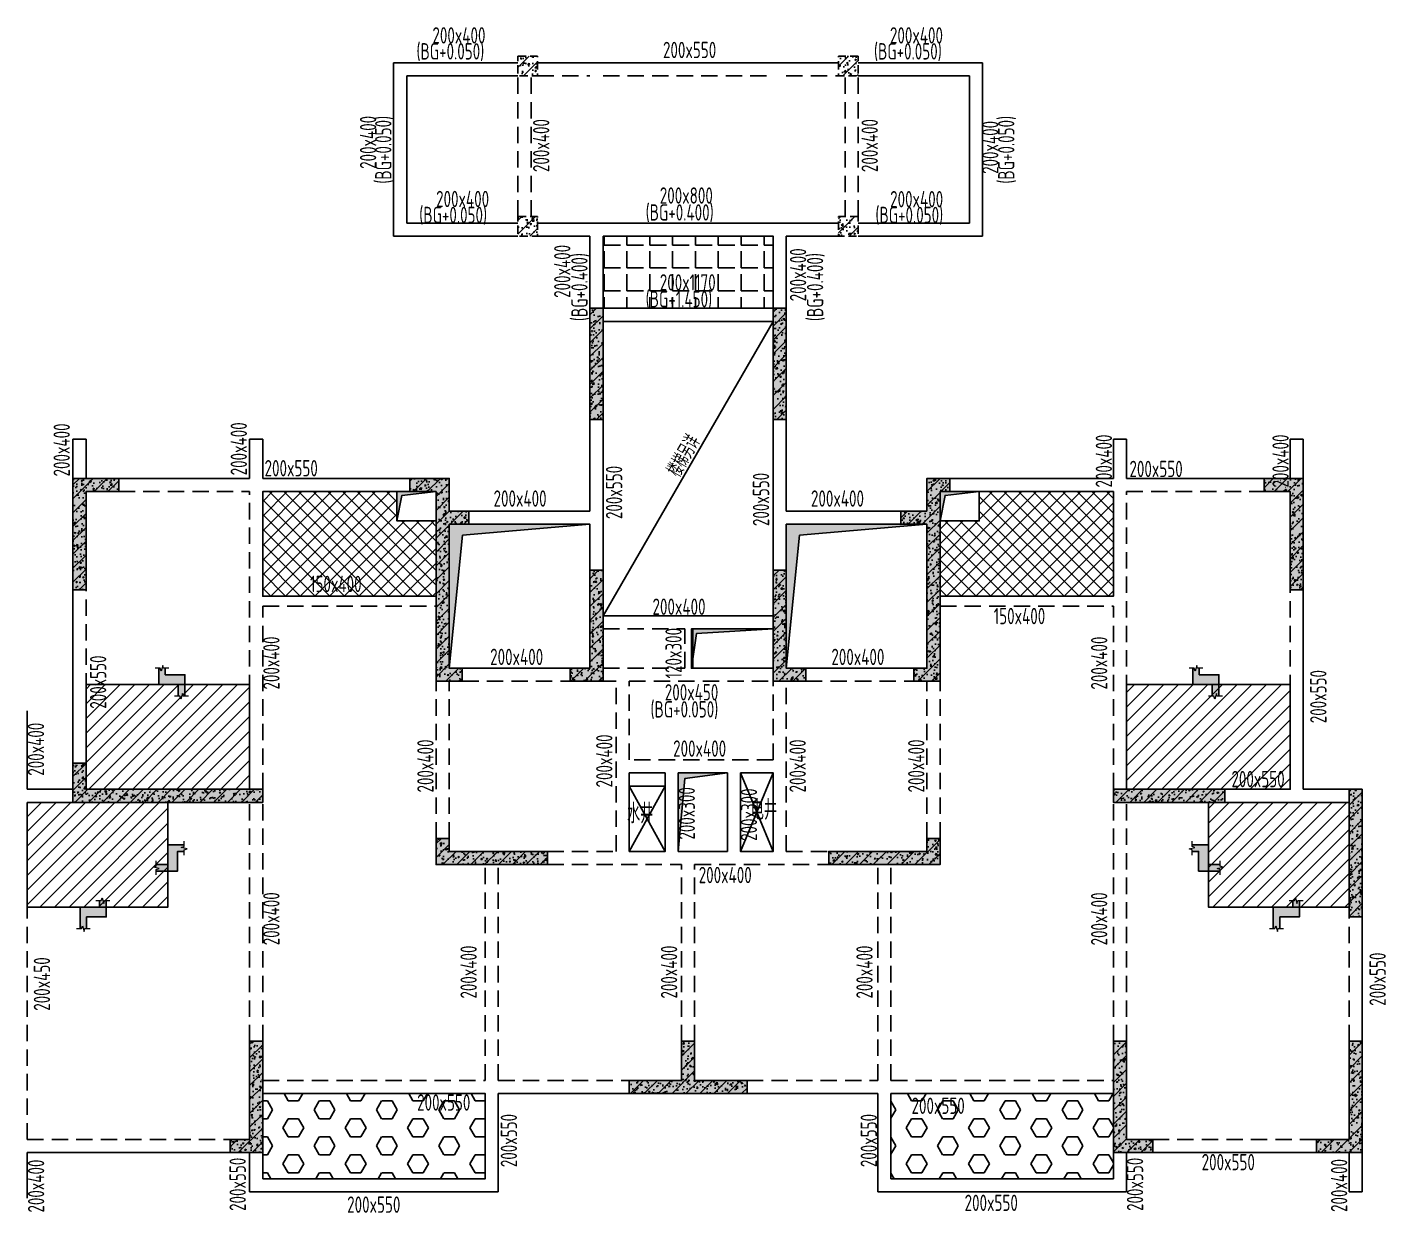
# Model space of a CAD drawing. Extents: x -100030 to 535495, y -23375 to 1879320.
# Drawn here: x 402745 to 423507, y 734703 to 752820 of the extents above; entities that cross this region are included whole.
import ezdxf
from ezdxf.enums import TextEntityAlignment as Align

# ---------------------------------------------------------------- set-up
doc = ezdxf.new("R2010")
doc.units = 0
doc.header["$LTSCALE"] = 500
doc.linetypes.add('DASHED', pattern=[0.75, 0.5, -0.25])
doc.linetypes.add('DASHED2', pattern=[0.375, 0.25, -0.125])
doc.layers.get('0').update_dxf_attribs({"linetype": 'CONTINUOUS'})
for name, color, linetype in [('C-XREF-EXT', 7, 'CONTINUOUS'), ('S_BEAM', 4, 'DASHED'), ('S_BEAM_TEXT_VERT', 41, 'CONTINUOUS'), ('S_COLU_BELW_DASH', 40, 'DASHED'), ('S_HOLE', 201, 'CONTINUOUS'), ('S_HOLE_HACH', 254, 'CONTINUOUS'), ('S_HOLE_TEXT', 201, 'CONTINUOUS'), ('S_PLAN_HACH', 9, 'CONTINUOUS'), ('S_PLAN_MIDL', 255, 'CONTINUOUS'), ('S_WALL', 2, 'CONTINUOUS'), ('S_WALL_BELW_DASH', 2, 'DASHED2'), ('S_WALL_BELW_DASH_HACH', 40, 'CONTINUOUS')]:
    doc.layers.add(name, color=color, linetype=linetype)
for name, color, linetype, lineweight in [('S_WALL_HACH', 15, 'CONTINUOUS', 50), ('SD_TEXT', 7, 'CONTINUOUS', 0), ('SD_THIN', 83, 'CONTINUOUS', 0)]:
    doc.layers.add(name, color=color, linetype=linetype, lineweight=lineweight)
doc.styles.add('TH-STYLE3', font='tssdeng.shx', dxfattribs={"width": 0.7, "bigfont": 'tssdchn.shx'})
pattern_1 = [(45, (0, 0), (-106.066, 106.066), []), (50, (0, 0), (215.17805, -18.82564), [22.5, -247.5]), (355, (0, 0), (-41.6254, 225.6576), [18, -198]), (100.4514, (17.93, -1.57), (173.5528, 206.8319), [19.1221, -210.3426]), (46.1842, (0, 60), (320.1723, -49.6557), [33.75, -371.25]), (96.6356, (26.68, 55.86), (280.3988, 292.2354), [28.683, -315.514]), (351.1842, (0, 60), (280.3986, 292.2356), [27, -297]), (21, (30, 45), (179.0721, -120.7857), [22.5, -247.5]), (326, (30, 45), (72.9946, 217.545), [18, -198]), (71.4514, (44.92, 34.93), (252.0668, 96.75915), [19.1221, -210.3426]), (37.5, (0, 0), (3.64796, 99.86816), [1.5, -195.6, 1.5, -201, 1.5, -198.75]), (7.5, (0, 0), (78.92086, 118.32351), [1.5, -114.6, 1.5, -191.1, 1.5, -75.75]), (327.5, (-66.9, 0), (160.14673, -6.76646), [1.5, -75, 1.5, -234, 1.5, -310.5]), (317.5, (-96.9, 0), (174.95585, 30.0315), [1.5, -97.5, 1.5, -155.4, 1.5, -220.5])]

# ---------------------------------------------------------------- blocks, each defined once
blk = doc.blocks.new('DXMX_View_Plane_DEFAULT_1F_19110721395163900')
at = {"layer": 'S_WALL_BELW_DASH_HACH', "lineweight": -3}
h = blk.add_hatch(dxfattribs=at)
h.set_pattern_fill('钢筋混凝土', color=256, scale=30, style=0, pattern_type=2)
h.set_pattern_definition(pattern_1)
h.paths.add_polyline_path([(27900, 17250), (28200, 17250), (28200, 16950), (27900, 16950)], flags=0)
h = blk.add_hatch(dxfattribs=at)
h.set_pattern_fill('钢筋混凝土', color=256, scale=30, style=0, pattern_type=2)
h.set_pattern_definition(pattern_1)
h.paths.add_polyline_path([(33100, 17250), (32800, 17250), (32800, 16950), (33100, 16950)], flags=0)
h = blk.add_hatch(dxfattribs=at)
h.set_pattern_fill('钢筋混凝土', color=256, scale=30, style=0, pattern_type=2)
h.set_pattern_definition(pattern_1)
h.paths.add_polyline_path([(27900, 14800), (28200, 14800), (28200, 14500), (27900, 14500)], flags=0)
h = blk.add_hatch(dxfattribs=at)
h.set_pattern_fill('钢筋混凝土', color=256, scale=30, style=0, pattern_type=2)
h.set_pattern_definition(pattern_1)
h.paths.add_polyline_path([(33100, 14800), (32800, 14800), (32800, 14500), (33100, 14500)], flags=0)
h = blk.add_hatch(dxfattribs=at)
h.set_pattern_fill('钢筋混凝土', color=256, scale=30, style=0, pattern_type=2)
h.set_pattern_definition(pattern_1)
h.paths.add_polyline_path([(29200, 13200), (29200, 11700), (29000, 11700), (29000, 13400), (29200, 13400)], flags=0)
h = blk.add_hatch(dxfattribs=at)
h.set_pattern_fill('钢筋混凝土', color=256, scale=30, style=0, pattern_type=2)
h.set_pattern_definition(pattern_1)
h.paths.add_polyline_path([(31800, 13200), (31800, 11700), (32000, 11700), (32000, 13400), (31800, 13400)], flags=0)
h = blk.add_hatch(dxfattribs=at)
h.set_pattern_fill('钢筋混凝土', color=256, scale=30, style=0, pattern_type=2)
h.set_pattern_definition(pattern_1)
h.paths.add_polyline_path([(21800, 10600), (21300, 10600), (21300, 9100), (21100, 9100), (21100, 10800), (21800, 10800)], flags=0)
h = blk.add_hatch(dxfattribs=at)
h.set_pattern_fill('钢筋混凝土', color=256, scale=30, style=0, pattern_type=2)
h.set_pattern_definition(pattern_1)
h.paths.add_polyline_path([(26850, 10300), (27150, 10300), (27150, 10100), (26850, 10100), (26850, 7900), (27050, 7900), (27050, 7700), (26650, 7700), (26650, 10600), (26250, 10600), (26250, 10800), (26850, 10800)], flags=0)
h = blk.add_hatch(dxfattribs=at)
h.set_pattern_fill('钢筋混凝土', color=256, scale=30, style=0, pattern_type=2)
h.set_pattern_definition(pattern_1)
h.paths.add_polyline_path([(34150, 10300), (33750, 10300), (33750, 10100), (34150, 10100), (34150, 7900), (33950, 7900), (33950, 7700), (34350, 7700), (34350, 10600), (34500, 10600), (34500, 10800), (34150, 10800)], flags=0)
h = blk.add_hatch(dxfattribs=at)
h.set_pattern_fill('钢筋混凝土', color=256, scale=30, style=0, pattern_type=2)
h.set_pattern_definition(pattern_1)
h.paths.add_polyline_path([(39300, 10600), (39700, 10600), (39700, 9100), (39900, 9100), (39900, 10800), (39300, 10800)], flags=0)
h = blk.add_hatch(dxfattribs=at)
h.set_pattern_fill('钢筋混凝土', color=256, scale=30, style=0, pattern_type=2)
h.set_pattern_definition(pattern_1)
h.paths.add_polyline_path([(29000, 7900), (28700, 7900), (28700, 7700), (29200, 7700), (29200, 9400), (29000, 9400)], flags=0)
h = blk.add_hatch(dxfattribs=at)
h.set_pattern_fill('钢筋混凝土', color=256, scale=30, style=0, pattern_type=2)
h.set_pattern_definition(pattern_1)
h.paths.add_polyline_path([(32000, 7900), (32300, 7900), (32300, 7700), (31800, 7700), (31800, 9400), (32000, 9400)], flags=0)
h = blk.add_hatch(dxfattribs=at)
h.set_pattern_fill('钢筋混凝土', color=256, scale=30, style=0, pattern_type=2)
h.set_pattern_definition(pattern_1)
h.paths.add_polyline_path([(23800, 6050), (21300, 6050), (21300, 6450), (21100, 6450), (21100, 6050), (21100, 5850), (22700, 5850), (24000, 5850), (24000, 6050)], flags=0)
h = blk.add_hatch(dxfattribs=at)
h.set_pattern_fill('钢筋混凝土', color=256, scale=30, style=0, pattern_type=2)
h.set_pattern_definition(pattern_1)
h.paths.add_polyline_path([(37200, 6050), (38700, 6050), (38700, 5850), (37000, 5850), (37000, 6050)], flags=0)
h = blk.add_hatch(dxfattribs=at)
h.set_pattern_fill('钢筋混凝土', color=256, scale=30, style=0, pattern_type=2)
h.set_pattern_definition(pattern_1)
h.paths.add_polyline_path([(40800, 6050), (40600, 6050), (40600, 4100), (40800, 4100)], flags=0)
h = blk.add_hatch(dxfattribs=at)
h.set_pattern_fill('钢筋混凝土', color=256, scale=30, style=0, pattern_type=2)
h.set_pattern_definition(pattern_1)
h.paths.add_polyline_path([(26850, 5300), (26850, 5100), (28350, 5100), (28350, 4900), (26650, 4900), (26650, 5300)], flags=0)
h = blk.add_hatch(dxfattribs=at)
h.set_pattern_fill('钢筋混凝土', color=256, scale=30, style=0, pattern_type=2)
h.set_pattern_definition(pattern_1)
h.paths.add_polyline_path([(34150, 5300), (34150, 5100), (32650, 5100), (32650, 4900), (34350, 4900), (34350, 5300)], flags=0)
h = blk.add_hatch(dxfattribs=at)
h.set_pattern_fill('钢筋混凝土', color=256, scale=30, style=0, pattern_type=2)
h.set_pattern_definition(pattern_1)
h.paths.add_polyline_path([(24000, 2200), (23800, 2200), (23800, 700), (23500, 700), (23500, 500), (24000, 500), (24000, 1400)], flags=0)
h = blk.add_hatch(dxfattribs=at)
h.set_pattern_fill('钢筋混凝土', color=256, scale=30, style=0, pattern_type=2)
h.set_pattern_definition(pattern_1)
h.paths.add_polyline_path([(31400, 1600), (30600, 1600), (30600, 2200), (30400, 2200), (30400, 1600), (29600, 1600), (29600, 1400), (31400, 1400)], flags=0)
h = blk.add_hatch(dxfattribs=at)
h.set_pattern_fill('钢筋混凝土', color=256, scale=30, style=0, pattern_type=2)
h.set_pattern_definition(pattern_1)
h.paths.add_polyline_path([(37000, 2200), (37200, 2200), (37200, 700), (37600, 700), (37600, 500), (37000, 500), (37000, 1400)], flags=0)
h = blk.add_hatch(dxfattribs=at)
h.set_pattern_fill('钢筋混凝土', color=256, scale=30, style=0, pattern_type=2)
h.set_pattern_definition(pattern_1)
h.paths.add_polyline_path([(40800, 2200), (40600, 2200), (40600, 700), (40100, 700), (40100, 500), (40600, 500), (40800, 500)], flags=0)
at = {"layer": 'S_WALL_HACH', "lineweight": -3}
for points in [[(29200, 13200), (29200, 11700), (29000, 11700), (29000, 13400), (29200, 13400)], [(31800, 13200), (31800, 11700), (32000, 11700), (32000, 13400), (31800, 13400)], [(21800, 10600), (21300, 10600), (21300, 9100), (21100, 9100), (21100, 10800), (21800, 10800)], [(26850, 10300), (27150, 10300), (27150, 10100), (26850, 10100), (26850, 7900), (27050, 7900), (27050, 7700), (26650, 7700), (26650, 10600), (26250, 10600), (26250, 10800), (26850, 10800)], [(34150, 10300), (33750, 10300), (33750, 10100), (34150, 10100), (34150, 7900), (33950, 7900), (33950, 7700), (34350, 7700), (34350, 10600), (34500, 10600), (34500, 10800), (34150, 10800)], [(39300, 10600), (39700, 10600), (39700, 9100), (39900, 9100), (39900, 10800), (39300, 10800)], [(29000, 7900), (28700, 7900), (28700, 7700), (29200, 7700), (29200, 9400), (29000, 9400)], [(32000, 7900), (32300, 7900), (32300, 7700), (31800, 7700), (31800, 9400), (32000, 9400)], [(23800, 6050), (21300, 6050), (21300, 6450), (21100, 6450), (21100, 6050), (21100, 5850), (22700, 5850), (24000, 5850), (24000, 6050)], [(37200, 6050), (38700, 6050), (38700, 5850), (37000, 5850), (37000, 6050)], [(40800, 6050), (40600, 6050), (40600, 4100), (40800, 4100)], [(26850, 5300), (26850, 5100), (28350, 5100), (28350, 4900), (26650, 4900), (26650, 5300)], [(34150, 5300), (34150, 5100), (32650, 5100), (32650, 4900), (34350, 4900), (34350, 5300)], [(24000, 2200), (23800, 2200), (23800, 700), (23500, 700), (23500, 500), (24000, 500), (24000, 1400)], [(31400, 1600), (30600, 1600), (30600, 2200), (30400, 2200), (30400, 1600), (29600, 1600), (29600, 1400), (31400, 1400)], [(37000, 2200), (37200, 2200), (37200, 700), (37600, 700), (37600, 500), (37000, 500), (37000, 1400)], [(40800, 2200), (40600, 2200), (40600, 700), (40100, 700), (40100, 500), (40600, 500), (40800, 500)]]:
    blk.add_hatch(color=256, dxfattribs=at).paths.add_polyline_path(points, flags=0)
at = {"layer": 'S_BEAM', "linetype": 'ByBlock', "lineweight": -3}
for p, q in [((26000, 17150), (27900, 17150)), ((26000, 14500), (26000, 17150)), ((32800, 17150), (28200, 17150)), ((33100, 17150), (35000, 17150)), ((35000, 14500), (35000, 17150)), ((26200, 16950), (27900, 16950)), ((26200, 14700), (26200, 16950)), ((34800, 16950), (33100, 16950)), ((34800, 14700), (34800, 16950)), ((26200, 14700), (27900, 14700)), ((28200, 14700), (32800, 14700)), ((33100, 14700), (34800, 14700)), ((26000, 14500), (27900, 14500)), ((28200, 14500), (29000, 14500)), ((29000, 13400), (29000, 14500)), ((29200, 14500), (31800, 14500)), ((29200, 13400), (29200, 14500)), ((31800, 13400), (31800, 14500)), ((32000, 14500), (32800, 14500)), ((32000, 13400), (32000, 14500)), ((33100, 14500), (35000, 14500)), ((29200, 13400), (31800, 13400)), ((29200, 13200), (31800, 13200)), ((29000, 10300), (29000, 11700)), ((29200, 9400), (29200, 11700)), ((31800, 9400), (31800, 11700)), ((32000, 10300), (32000, 11700)), ((21100, 10800), (21100, 11400)), ((21300, 10800), (21300, 11400)), ((23800, 10800), (23800, 11400)), ((24000, 10800), (24000, 11400)), ((37000, 10800), (37000, 11400)), ((37200, 10800), (37200, 11400)), ((39700, 10800), (39700, 11400)), ((39900, 10800), (39900, 11400)), ((21800, 10800), (23800, 10800)), ((24000, 10800), (26250, 10800)), ((34500, 10800), (37000, 10800)), ((37200, 10800), (39300, 10800)), ((29000, 10300), (27150, 10300)), ((33750, 10300), (32000, 10300)), ((29000, 10100), (27150, 10100)), ((29000, 9400), (29000, 10100)), ((33750, 10100), (32000, 10100)), ((32000, 9400), (32000, 10100)), ((21100, 6450), (21100, 9100)), ((39900, 6050), (39900, 9100)), ((29200, 8700), (31800, 8700)), ((30570, 8500), (31800, 8500)), ((30570, 7900), (30570, 8500)), ((27050, 7900), (28700, 7900)), ((30570, 7900), (31800, 7900)), ((32300, 7900), (33950, 7900)), ((20400, 6050), (20400, 7250)), ((29600, 6300), (30150, 6300)), ((29600, 5100), (29600, 6300)), ((30150, 5100), (30150, 6300)), ((31100, 6300), (30350, 6300)), ((30350, 5100), (30350, 6300)), ((31100, 5100), (31100, 6300)), ((31300, 6300), (31800, 6300)), ((31300, 5100), (31300, 6300)), ((31800, 5100), (31800, 6300)), ((38700, 6050), (39700, 6050)), ((40600, 6050), (39900, 6050)), ((38700, 5850), (40600, 5850)), ((29600, 5100), (30150, 5100)), ((31100, 5100), (30350, 5100)), ((31300, 5100), (31800, 5100)), ((40800, 2200), (40800, 4100)), ((27600, 1400), (29600, 1400)), ((27600, -100), (27600, 1400)), ((31399, 1400), (33400, 1400)), ((33400, -100), (33400, 1400)), ((20400, 500), (23500, 500)), ((20400, -200), (20400, 500)), ((23800, -100), (23800, 500)), ((37200, -100), (37200, 500)), ((37600, 500), (40100, 500)), ((40600, -100), (40600, 500)), ((40800, -100), (40800, 500)), ((23800, -100), (27600, -100)), ((33400, -100), (37200, -100))]:
    blk.add_line(p, q, dxfattribs=at)
at = {"layer": 'S_BEAM', "lineweight": -3}
for p, q in [((27900, 14800), (27900, 16950)), ((28100, 14800), (28100, 16950)), ((28200, 16950), (29000, 16950)), ((29200, 16950), (31800, 16950)), ((32000, 16950), (32800, 16950)), ((32900, 14800), (32900, 16950)), ((33100, 14800), (33100, 16950)), ((21800, 10600), (23800, 10600)), ((23800, 6050), (23800, 10600)), ((24000, 10600), (26250, 10600)), ((24000, 9000), (24000, 10600)), ((34500, 10600), (37000, 10600)), ((37000, 9000), (37000, 10600)), ((37000, 9000), (37000, 10600)), ((37200, 10600), (39300, 10600)), ((37200, 6050), (37200, 10600)), ((37200, 6050), (37200, 10600)), ((21300, 6450), (21300, 9100)), ((24000, 9000), (26650, 9000)), ((34350, 9000), (37000, 9000)), ((39700, 6050), (39700, 9100)), ((24000, 8850), (26650, 8850)), ((24000, 6050), (24000, 8850)), ((34350, 8850), (37000, 8850)), ((37000, 6050), (37000, 8850)), ((29200, 8500), (30450, 8500)), ((30450, 7900), (30450, 8500)), ((29200, 7900), (30450, 7900)), ((26650, 5300), (26650, 7700)), ((26850, 5300), (26850, 7700)), ((27050, 7700), (28700, 7700)), ((29200, 7700), (29400, 7700)), ((29400, 5100), (29400, 7700)), ((29600, 7700), (31800, 7700)), ((29600, 6500), (29600, 7700)), ((31800, 6500), (31800, 7700)), ((32000, 5100), (32000, 7700)), ((32300, 7700), (33950, 7700)), ((34150, 5300), (34150, 7700)), ((34350, 5300), (34350, 7700)), ((31800, 6500), (29600, 6500)), ((20400, 700), (20400, 5850)), ((23800, 2200), (23800, 5850)), ((24000, 2200), (24000, 5850)), ((37000, 2200), (37000, 5850)), ((37200, 2200), (37200, 5850)), ((28350, 5100), (29400, 5100)), ((32000, 5100), (32650, 5100)), ((27400, 1600), (27400, 4900)), ((27600, 1600), (27600, 4900)), ((28350, 4900), (30400, 4900)), ((30400, 2200), (30400, 4900)), ((30600, 4900), (32650, 4900)), ((30600, 2200), (30600, 4900)), ((33400, 1600), (33400, 4900)), ((33600, 1600), (33600, 4900)), ((40600, 2200), (40600, 4100)), ((24000, 1600), (27400, 1600)), ((27600, 1600), (29600, 1600)), ((31399, 1600), (33400, 1600)), ((33600, 1600), (37000, 1600)), ((24000, 1400), (27400, 1400)), ((27400, 100), (27400, 1400)), ((33600, 1400), (37000, 1400)), ((33600, 100), (33600, 1400)), ((20400, 700), (23500, 700)), ((37600, 700), (40100, 700)), ((24000, 100), (24000, 500)), ((37000, 100), (37000, 500)), ((24000, 100), (27400, 100)), ((33600, 100), (37000, 100))]:
    blk.add_line(p, q, dxfattribs=at)
at = {"layer": 'S_COLU_BELW_DASH', "linetype": 'DASHED', "lineweight": -3, "ltscale": 0.5, "flags": 128}
for points in [[(27900, 17250), (28200, 17250), (28200, 16950), (27900, 16950), (27900, 17250)], [(33100, 17250), (32800, 17250), (32800, 16950), (33100, 16950), (33100, 17250)], [(27900, 14800), (28200, 14800), (28200, 14500), (27900, 14500), (27900, 14800)], [(33100, 14800), (32800, 14800), (32800, 14500), (33100, 14500), (33100, 14800)]]:
    blk.add_lwpolyline(points, close=True, dxfattribs=at)
at = {"layer": 'S_WALL', "linetype": 'Continuous', "lineweight": -3, "ltscale": 0.5, "flags": 128}
for points in [[(29200, 13200), (29200, 11700), (29000, 11700), (29000, 13400), (29200, 13400), (29200, 13200)], [(31800, 13200), (31800, 11700), (32000, 11700), (32000, 13400), (31800, 13400), (31800, 13200)], [(21800, 10600), (21300, 10600), (21300, 9100), (21100, 9100), (21100, 10800), (21800, 10800), (21800, 10600)], [(26850, 10300), (27150, 10300), (27150, 10100), (26850, 10100), (26850, 7900), (27050, 7900), (27050, 7700), (26650, 7700), (26650, 10600), (26250, 10600), (26250, 10800), (26850, 10800), (26850, 10300)], [(34150, 10300), (33750, 10300), (33750, 10100), (34150, 10100), (34150, 7900), (33950, 7900), (33950, 7700), (34350, 7700), (34350, 10600), (34500, 10600), (34500, 10800), (34150, 10800), (34150, 10300)], [(39300, 10600), (39700, 10600), (39700, 9100), (39900, 9100), (39900, 10800), (39300, 10800), (39300, 10600)], [(29000, 7900), (28700, 7900), (28700, 7700), (29200, 7700), (29200, 9400), (29000, 9400), (29000, 7900)], [(32000, 7900), (32300, 7900), (32300, 7700), (31800, 7700), (31800, 9400), (32000, 9400), (32000, 7900)], [(23800, 6050), (21300, 6050), (21300, 6450), (21100, 6450), (21100, 6050), (21100, 5850), (22700, 5850), (24000, 5850), (24000, 6050), (23800, 6050)], [(37200, 6050), (38700, 6050), (38700, 5850), (37000, 5850), (37000, 6050), (37200, 6050)], [(40800, 6050), (40600, 6050), (40600, 4100), (40800, 4100), (40800, 6050)], [(26850, 5300), (26850, 5100), (28350, 5100), (28350, 4900), (26650, 4900), (26650, 5300), (26850, 5300)], [(34150, 5300), (34150, 5100), (32650, 5100), (32650, 4900), (34350, 4900), (34350, 5300), (34150, 5300)], [(24000, 2200), (23800, 2200), (23800, 700), (23500, 700), (23500, 500), (24000, 500), (24000, 1400), (24000, 2200)], [(31400, 1600), (30600, 1600), (30600, 2200), (30400, 2200), (30400, 1600), (29600, 1600), (29600, 1400), (31400, 1400), (31400, 1600)], [(37000, 2200), (37200, 2200), (37200, 700), (37600, 700), (37600, 500), (37000, 500), (37000, 1400), (37000, 2200)], [(40800, 2200), (40600, 2200), (40600, 700), (40100, 700), (40100, 500), (40600, 500), (40800, 500), (40800, 2200)]]:
    blk.add_lwpolyline(points, close=True, dxfattribs=at)
at = {"layer": 'S_WALL_BELW_DASH', "linetype": 'DASHED', "lineweight": -3, "ltscale": 0.5, "flags": 128}
for points in [[(29200, 13200), (29200, 11700), (29000, 11700), (29000, 13400), (29200, 13400), (29200, 13200)], [(31800, 13200), (31800, 11700), (32000, 11700), (32000, 13400), (31800, 13400), (31800, 13200)], [(21800, 10600), (21300, 10600), (21300, 9100), (21100, 9100), (21100, 10800), (21800, 10800), (21800, 10600)], [(26850, 10300), (27150, 10300), (27150, 10100), (26850, 10100), (26850, 7900), (27050, 7900), (27050, 7700), (26650, 7700), (26650, 10600), (26250, 10600), (26250, 10800), (26850, 10800), (26850, 10300)], [(34150, 10300), (33750, 10300), (33750, 10100), (34150, 10100), (34150, 7900), (33950, 7900), (33950, 7700), (34350, 7700), (34350, 10600), (34500, 10600), (34500, 10800), (34150, 10800), (34150, 10300)], [(39300, 10600), (39700, 10600), (39700, 9100), (39900, 9100), (39900, 10800), (39300, 10800), (39300, 10600)], [(29000, 7900), (28700, 7900), (28700, 7700), (29200, 7700), (29200, 9400), (29000, 9400), (29000, 7900)], [(32000, 7900), (32300, 7900), (32300, 7700), (31800, 7700), (31800, 9400), (32000, 9400), (32000, 7900)], [(23800, 6050), (21300, 6050), (21300, 6450), (21100, 6450), (21100, 6050), (21100, 5850), (22700, 5850), (24000, 5850), (24000, 6050), (23800, 6050)], [(37200, 6050), (38700, 6050), (38700, 5850), (37000, 5850), (37000, 6050), (37200, 6050)], [(40800, 6050), (40600, 6050), (40600, 4100), (40800, 4100), (40800, 6050)], [(26850, 5300), (26850, 5100), (28350, 5100), (28350, 4900), (26650, 4900), (26650, 5300), (26850, 5300)], [(34150, 5300), (34150, 5100), (32650, 5100), (32650, 4900), (34350, 4900), (34350, 5300), (34150, 5300)], [(24000, 2200), (23800, 2200), (23800, 700), (23500, 700), (23500, 500), (24000, 500), (24000, 1400), (24000, 2200)], [(31400, 1600), (30600, 1600), (30600, 2200), (30400, 2200), (30400, 1600), (29600, 1600), (29600, 1400), (31400, 1400), (31400, 1600)], [(37000, 2200), (37200, 2200), (37200, 700), (37600, 700), (37600, 500), (37000, 500), (37000, 1400), (37000, 2200)], [(40800, 2200), (40600, 2200), (40600, 700), (40100, 700), (40100, 500), (40600, 500), (40800, 500), (40800, 2200)]]:
    blk.add_lwpolyline(points, close=True, dxfattribs=at)
at = {"layer": 'S_BEAM_TEXT_VERT', "lineweight": -3, "style": 'TH-STYLE3', "width": 0.7}
for s, p in [('200x400', (26593, 17445)), ('200x400', (33584, 17445)), ('(BG+0.050)', (26349, 17201)), ('200x550', (30116, 17222)), ('(BG+0.050)', (33340, 17201)), ('200x400', (26649, 14945)), ('200x800', (30067, 14998)), ('200x400', (33587, 14942)), ('(BG+0.050)', (26392, 14701)), ('(BG+0.400)', (29851, 14740)), ('(BG+0.050)', (33362, 14701)), ('200x1170', (30067, 13671)), ('(BG+1.450)', (29851, 13414)), ('200x550', (24028, 10831)), ('200x550', (37244, 10820)), ('150x400', (24723, 9063)), ('150x400', (35170, 8572)), ('200x400', (30271, 6547)), ('200x550', (38802, 6081)), ('200x400', (30662, 4615)), ('200x550', (26359, 1139)), ('200x550', (33914, 1089)), ('200x550', (38347, 228)), ('200x550', (25290, -421)), ('200x550', (34725, -394))]:
    blk.add_text(s, height=250, dxfattribs=at).set_placement(p)
for s, rotation, p in [('200x400', 90, (25735, 15530)), ('(BG+0.050)', 90, (25967, 15304)), ('200x400', 90, (28380, 15481)), ('200x400', 90, (33400, 15481)), ('200x400', 90, (35242, 15453)), ('(BG+0.050)', 90, (35486, 15304)), ('200x400', 90, (28702, 13559)), ('(BG+0.400)', 90, (28964, 13204)), ('200x400', 90, (32305, 13506)), ('(BG+0.400)', 90, (32565, 13204)), ('200x400', 90, (21053, 10830)), ('200x400', 90, (23759, 10847)), ('200x400', 90, (36978, 10661)), ('200x400', 90, (39678, 10661)), ('200x550', 90, (29494, 10179)), ('200x550', 90, (31739, 10072)), ('200x400', 360, (27527, 10368)), ('200x400', 360, (32377, 10368)), ('200x400', 360, (29956, 8715)), ('200x400', 90, (24257, 7574)), ('120x300', 90, (30402, 7744)), ('200x400', 90, (36906, 7573)), ('200x400', 360, (27475, 7948)), ('200x400', 360, (32689, 7948)), ('200x550', 90, (21610, 7281)), ('200x550', 90, (40255, 7059)), ('200x450', 360, (30144, 7407)), ('(BG+0.050)', 360, (29925, 7147)), ('200x400', 90, (20660, 6257)), ('200x400', 90, (29344, 6078)), ('200x400', 90, (26611, 6001)), ('200x400', 90, (32299, 6001)), ('200x400', 90, (34111, 6001)), ('200x300', 90, (30604, 5281)), ('200x300', 90, (31554, 5261)), ('200x400', 90, (24257, 3666)), ('200x400', 90, (36906, 3664)), ('200x400', 90, (27271, 2852)), ('200x400', 90, (30334, 2852)), ('200x400', 90, (33320, 2852)), ('200x550', 90, (41161, 2742)), ('200x450', 90, (20751, 2666)), ('200x550', 90, (27886, 276)), ('200x550', 90, (33386, 276)), ('200x400', 90, (20662, -418)), ('200x550', 90, (23742, -393)), ('200x550', 90, (37454, -393)), ('200x400', 90, (40573, -409))]:
    blk.add_text(s, height=250, rotation=rotation, dxfattribs=at).set_placement(p)
blk = doc.blocks.new('565656')
at = {"layer": 'S_PLAN_HACH'}
blk.add_hatch(color=256, dxfattribs=at).paths.add_polyline_path([(345497, 338257), (345675, 338257), (345675, 338557), (345925, 338557), (345925, 338533), (345881, 338519), (345969, 338495), (345925, 338481), (345925, 338457), (345825, 338457), (345825, 338157), (345497, 338157), (345497, 338181), (345541, 338195), (345453, 338219), (345497, 338233)])
at = {"layer": 'S_PLAN_MIDL', "elevation": 0}
for points in [[(345925, 338557), (345675, 338557), (345675, 338257), (345497, 338257)], [(345497, 338157), (345825, 338157), (345825, 338457), (345925, 338457)]]:
    blk.add_lwpolyline(points, dxfattribs=at)
at = {"layer": 'SD_THIN', "elevation": 0}
for points in [[(345925, 338401), (345925, 338481), (345969, 338495), (345881, 338519), (345925, 338533), (345925, 338613)], [(345497, 338101), (345497, 338181), (345541, 338195), (345453, 338219), (345497, 338233), (345497, 338313)]]:
    blk.add_lwpolyline(points, dxfattribs=at)
blk = doc.blocks.new('A$C07C54580')
at = {"layer": 'S_PLAN_HACH'}
h = blk.add_hatch(dxfattribs=at)
h.set_pattern_fill('HEX', color=256, scale=50)
h.set_pattern_definition([(0, (-350504.04, -284247.18), (0, 274.963), [158.75, -317.5]), (120, (-350504.04, -284247.18), (-238.12494, -137.4815), [158.75, -317.5]), (60, (-350345.3, -284247.18), (-238.12494, 137.4815), [158.75, -317.5])])
h.paths.add_polyline_path([(0, -1299.9994), (3399.9999, -1299.9994), (3399.9999, 0), (0, 0)])
at = {"layer": 'S_PLAN_MIDL'}
blk.add_lwpolyline([(0, -1299.9994), (3399.9999, -1299.9994), (3399.9999, 0), (0, 0)], close=True, dxfattribs=at)
blk = doc.blocks.new('BW-113004035', base_point=(382345, 785225))
at = {"layer": 'S_PLAN_HACH'}
h = blk.add_hatch(dxfattribs=at)
h.set_pattern_fill('ANSI31', color=256, scale=50, style=0)
h.set_pattern_definition([(45, (-2730510.65, -14232.39), (-112.2532015, 112.2532015), [])])
h.paths.add_polyline_path([(383245, 792775), (385745, 792775), (385745, 791175), (383245, 791175)])
h = blk.add_hatch(dxfattribs=at)
h.set_pattern_fill('ANSI31', color=256, scale=50, style=0)
h.set_pattern_definition([(45, (-2714610.65, -14232.39), (-112.2532015, 112.2532015), [])])
h.paths.add_polyline_path([(399145, 792725), (401645, 792725), (401645, 791175), (399145, 791175)])
h = blk.add_hatch(dxfattribs=at)
h.set_pattern_fill('ANSI31', color=256, scale=50, style=0)
h.set_pattern_definition([(45, (-2710110.65, -14182.39), (-112.2532015, 112.2532015), [])])
h.paths.add_polyline_path([(403645, 792775), (406145, 792775), (406145, 791175), (403645, 791175)])
h = blk.add_hatch(dxfattribs=at)
h.set_pattern_fill('ANSI31', color=256, scale=50, style=0)
h.set_pattern_definition([(45, (-2694210.65, -14232.39), (-112.2532015, 112.2532015), [])])
h.paths.add_polyline_path([(419545, 792775), (422045, 792775), (422045, 791175), (419545, 791175)])
h = blk.add_hatch(dxfattribs=at)
h.set_pattern_fill('ANSI31', color=256, scale=50, style=0)
h.set_pattern_definition([(45, (-2731310.65, -16032.39), (-112.2532015, 112.2532015), [])])
h.paths.add_polyline_path([(382345, 790975), (384495, 790975), (384495, 789375), (382345, 789375)])
h = blk.add_hatch(dxfattribs=at)
h.set_pattern_fill('ANSI31', color=256, scale=50, style=0)
h.set_pattern_definition([(45, (-2713310.64, -16032.39), (-112.2532015, 112.2532015), [])])
h.paths.add_polyline_path([(400395, 790975), (402545, 790975), (402545, 789375), (400395, 789375)])
h = blk.add_hatch(dxfattribs=at)
h.set_pattern_fill('ANSI31', color=256, scale=50, style=0)
h.set_pattern_definition([(45, (-2710910.65, -16032.39), (-112.2532015, 112.2532015), [])])
h.paths.add_polyline_path([(402745, 790975), (404895, 790975), (404895, 789375), (402745, 789375)])
h = blk.add_hatch(dxfattribs=at)
h.set_pattern_fill('ANSI31', color=256, scale=50, style=0)
h.set_pattern_definition([(45, (-2693210.65, -16032.44), (-112.2532015, 112.2532015), [])])
h.paths.add_polyline_path([(420795, 790975), (422945, 790975), (422945, 789375), (420795, 789375)])
at = {"layer": 'S_PLAN_MIDL'}
for points in [[(383245, 792775), (385745, 792775), (385745, 791175), (383245, 791175)], [(399145, 792725), (401645, 792725), (401645, 791175), (399145, 791175)], [(403645, 792775), (406145, 792775), (406145, 791175), (403645, 791175)], [(419545, 792775), (422045, 792775), (422045, 791175), (419545, 791175)], [(382345, 790975), (384495, 790975), (384495, 789375), (382345, 789375)], [(400395, 790975), (402545, 790975), (402545, 789375), (400395, 789375)], [(402745, 790975), (404895, 790975), (404895, 789375), (402745, 789375)], [(420795, 790975), (422945, 790975), (422945, 789375), (420795, 789375)]]:
    blk.add_lwpolyline(points, close=True, dxfattribs=at)
at = {"layer": 'S_PLAN_HACH'}
for p in [(385945, 786525), (395545, 786525), (406345, 786525), (415945, 786525)]:
    blk.add_blockref('A$C07C54580', p, dxfattribs=at)
at = {"layer": 'S_PLAN_MIDL'}
for p, rotation in [((722795, 447100, 0), 90), ((738762, 447050, 0), 90), ((743312, 447100, 0), 90), ((759112, 447100, 0), 90), ((38820, 451768, 0), 359.9999951160673), ((59220, 451768, 0), 359.9999951160672)]:
    blk.add_blockref('565656', p, dxfattribs=dict(at, rotation=rotation))
for p, xscale, rotation in [((746071, 451768, 0), -0.9999999999999998, 359.9999951160626), ((766471, 451768, 0), -0.9999999999999998, 359.9999951160626), ((45046, 443550, 0), -1, 270), ((63230, 443550, 0), -1, 270), ((65396, 443550, 0), -1, 270), ((83630, 443550, 0), -1, 270)]:
    blk.add_blockref('565656', p, dxfattribs=dict(at, xscale=xscale, rotation=rotation))

msp = doc.modelspace()

# ---------------------------------------------------------------- hatches: boundary and pattern name
at = {"layer": 'S_HOLE_HACH'}
h = msp.add_hatch(color=0, dxfattribs=at)
h.dxf.hatch_style = 1
h.paths.add_polyline_path([(408995, 745725), (408472, 745665), (408395, 745275), (408395, 745725)])
h = msp.add_hatch(color=0, dxfattribs=at)
h.dxf.hatch_style = 1
h.paths.add_polyline_path([(417295, 745725), (416772, 745665), (416695, 745275), (416695, 745725)])
h = msp.add_hatch(color=0, dxfattribs=at)
h.dxf.hatch_style = 1
h.paths.add_polyline_path([(411345, 745225), (409398, 745058), (409195, 743025), (409195, 745225)])
h = msp.add_hatch(color=0, dxfattribs=at)
h.dxf.hatch_style = 1
h.paths.add_polyline_path([(416495, 745225), (414548, 745058), (414345, 743025), (414345, 745225)])
h = msp.add_hatch(color=0, dxfattribs=at)
h.dxf.hatch_style = 1
h.paths.add_polyline_path([(414145, 743625), (412971, 743555), (412895, 743025), (412895, 743625)])
h = msp.add_hatch(color=0, dxfattribs=at)
h.dxf.hatch_style = 1
h.paths.add_polyline_path([(413445, 741425), (412795, 741342), (412695, 740225), (412695, 741425)])
at = {"layer": 'S_PLAN_HACH'}
h = msp.add_hatch(dxfattribs=at)
h.set_pattern_fill('ANGLE', color=256, scale=50, style=0)
h.set_pattern_definition([(0, (20400, 0), (0, 349.25), [254, -95.25]), (90, (20400, 0), (-349.25, 2e-14), [254, -95.25])])
h.paths.add_polyline_path([(411545, 749625), (414145, 749625), (414145, 748525), (411545, 748525)])
h = msp.add_hatch(dxfattribs=at)
h.set_pattern_fill('ANSI37', color=256, scale=50, style=0)
h.paths.add_polyline_path([(408395, 745725), (406345, 745725), (406345, 744125), (408995, 744125), (408995, 745275), (408395, 745275)])
h = msp.add_hatch(dxfattribs=at)
h.set_pattern_fill('ANSI37', color=256, scale=50, style=0)
h.paths.add_polyline_path([(417295, 745725), (419345, 745725), (419345, 744125), (416695, 744125), (416695, 745275), (417295, 745275)])

# ---------------------------------------------------------------- linework, layer by layer
at = {"lineweight": -3}
msp.add_lwpolyline([(411545, 749625), (414145, 749625), (414145, 748525), (411545, 748525)], close=True, dxfattribs=at)
at = {"layer": 'C-XREF-EXT', "lineweight": -3}
for points in [[(408395, 745725), (406345, 745725), (406345, 744125), (408995, 744125), (408995, 745275), (408395, 745275)], [(417295, 745725), (419345, 745725), (419345, 744125), (416695, 744125), (416695, 745275), (417295, 745275)]]:
    msp.add_lwpolyline(points, close=True, dxfattribs=at)
at = {"layer": 'S_BEAM', "linetype": 'ByBlock'}
for p, q in [((411345, 749825), (410545, 749825)), ((414345, 749825), (415145, 749825)), ((411345, 749625), (410545, 749625)), ((414345, 749625), (415145, 749625)), ((403445, 746525), (403645, 746525)), ((406145, 746525), (406345, 746525)), ((419345, 746525), (419545, 746525)), ((422045, 746525), (422245, 746525)), ((402745, 741175), (403445, 741175)), ((422945, 735025), (423145, 735025))]:
    msp.add_line(p, q, dxfattribs=at)
at = {"layer": 'S_HOLE'}
for p, q in [((413645, 741425), (414145, 740225)), ((414145, 741425), (413645, 740225)), ((411945, 741225), (412495, 740225)), ((412495, 741225), (411945, 740225)), ((412495, 740225), (412495, 741225))]:
    msp.add_line(p, q, dxfattribs=at)
for points in [[(411545, 748325), (414145, 748325), (414145, 743825), (411545, 743825)], [(409195, 745225), (411345, 745225), (411345, 743025), (409195, 743025)], [(414345, 745225), (416495, 745225), (416495, 743025), (414345, 743025)], [(412895, 743625), (414145, 743625), (414145, 743025), (412895, 743025)], [(413445, 741425), (412795, 741342), (412695, 740225), (412695, 741425)], [(412695, 741425), (413445, 741425), (413445, 740225), (412695, 740225)], [(413645, 741425), (414145, 741425), (414145, 740225), (413645, 740225)], [(412495, 741225), (411945, 741225), (411945, 740225), (412495, 740225)]]:
    msp.add_lwpolyline(points, close=True, dxfattribs=at)
at = {"layer": 'S_HOLE', "elevation": 0}
for points in [[(408395, 745725), (408995, 745725), (408995, 745275), (408395, 745275)], [(416695, 745725), (417295, 745725), (417295, 745275), (416695, 745275)]]:
    msp.add_lwpolyline(points, close=True, dxfattribs=at)
at = {"layer": 'S_HOLE_TEXT'}
msp.add_line((411545, 743825), (414145, 748325), dxfattribs=at)
at = {"layer": 'S_HOLE_TEXT', "elevation": 0}
for points in [[(408995, 745725), (408472, 745665), (408395, 745275), (408395, 745725)], [(417295, 745725), (416772, 745665), (416695, 745275), (416695, 745725)]]:
    msp.add_lwpolyline(points, close=True, dxfattribs=at)
at = {"layer": 'S_HOLE_TEXT'}
for points in [[(411345, 745225), (409398, 745058), (409195, 743025), (409195, 745225)], [(416495, 745225), (414548, 745058), (414345, 743025), (414345, 745225)], [(414145, 743625), (412971, 743555), (412895, 743025), (412895, 743625)]]:
    msp.add_lwpolyline(points, close=True, dxfattribs=at)

# ---------------------------------------------------------------- block references
for name, p in [('DXMX_View_Plane_DEFAULT_1F_19110721395163900', (382345, 735125)), ('BW-113004035', (382345, 735225))]:
    msp.add_blockref(name, p)

# ---------------------------------------------------------------- texts
at = {"layer": 'S_HOLE', "style": 'TH-STYLE3', "width": 0.7}
for s, p in [('水井', (412112, 740807)), ('电井', (414003, 740860))]:
    msp.add_text(s, height=300, dxfattribs=at).set_placement(p, align=Align.MIDDLE_CENTER)
at = {"layer": 'SD_TEXT', "style": 'TH-STYLE3', "width": 0.7}
msp.add_text('楼梯另详', height=250, rotation=60.1637, dxfattribs=at).set_placement((412720, 745923, 0))

doc.saveas('drawing.dxf')
